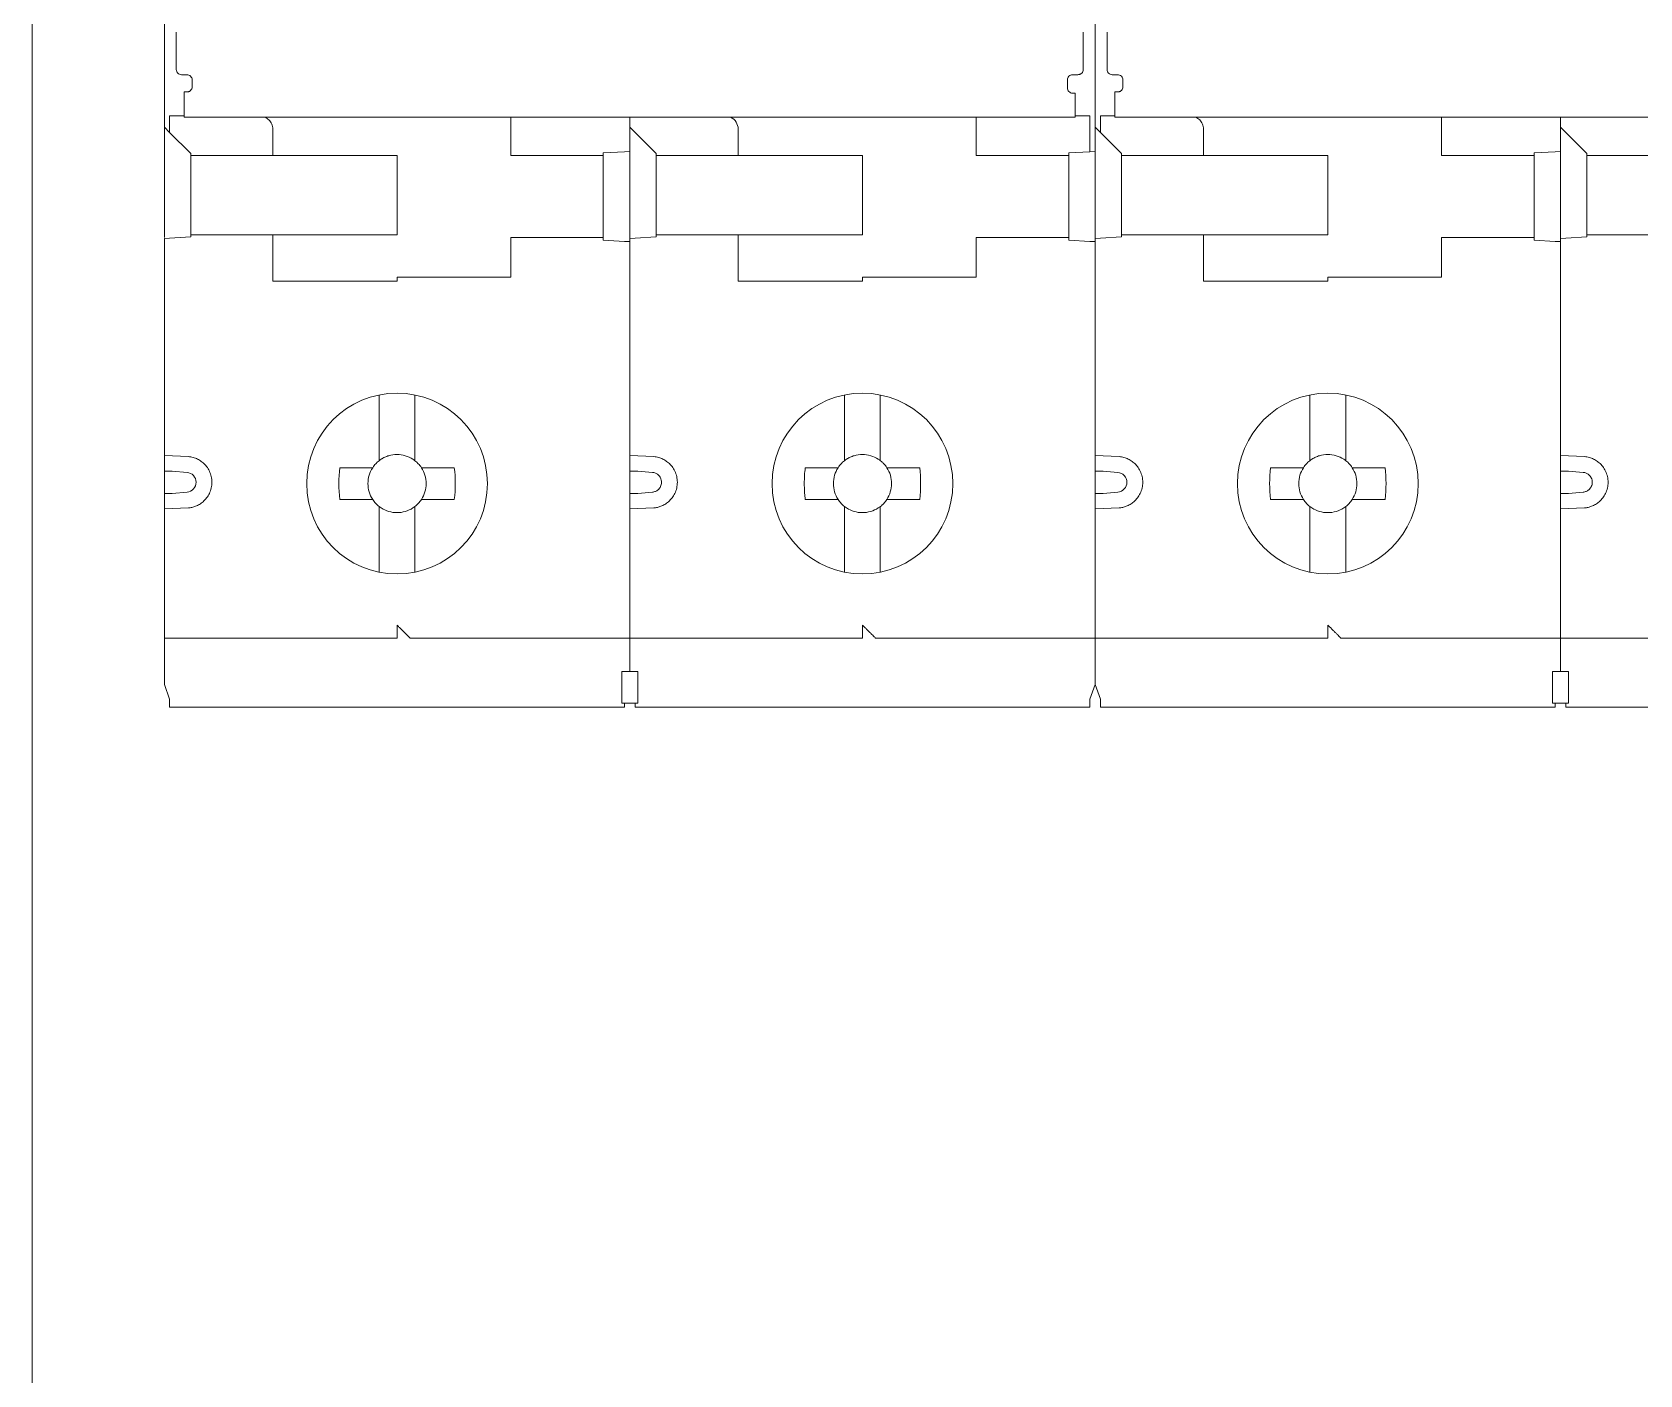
# Model space of a CAD drawing. Header units: millimetres. Extents: x 4137 to 6698, y 1400 to 3585.
# Drawn here: x 4370.9 to 4431.7, y 2300.8 to 2351.5 of the extents above; entities that cross this region are included whole.
import ezdxf

# ---------------------------------------------------------------- set-up
doc = ezdxf.new("R2010")
doc.units = ezdxf.units.MM
doc.layers.add('000-PI-Oprema', color=30, linetype='Continuous', lineweight=5)
doc.layers.add('002-PI-Kabelska kanalica', color=150, linetype='Continuous')

msp = doc.modelspace()

# ---------------------------------------------------------------- linework, layer by layer
at = {"layer": '000-PI-Oprema', "color": 0, "lineweight": 0}
for p, q in [((4376.398, 2351.547), (4376.398, 2350.138)), ((4410.698, 2350.138), (4410.698, 2351.547)), ((4411.598, 2351.547), (4411.598, 2350.138)), ((4376.798, 2349.939), (4376.598, 2349.939)), ((4410.498, 2349.939), (4410.298, 2349.939)), ((4411.998, 2349.939), (4411.798, 2349.939)), ((4375.948, 2349.228), (4375.948, 2349.545)), ((4376.998, 2349.49), (4376.998, 2349.74)), ((4410.098, 2349.74), (4410.098, 2349.441)), ((4411.148, 2349.545), (4411.148, 2349.378)), ((4411.148, 2349.228), (4411.148, 2349.545)), ((4412.198, 2349.49), (4412.198, 2349.74)), ((4375.948, 2347.955), (4375.948, 2349.228)), ((4376.698, 2349.285), (4376.798, 2349.285)), ((4376.698, 2349.241), (4376.698, 2349.285)), ((4376.698, 2349.241), (4376.698, 2349.152)), ((4410.298, 2349.241), (4410.398, 2349.241)), ((4410.398, 2349.152), (4410.398, 2349.241)), ((4411.148, 2349.228), (4411.148, 2347.031)), ((4411.148, 2347.955), (4411.148, 2349.228)), ((4411.898, 2349.285), (4411.998, 2349.285)), ((4411.898, 2349.241), (4411.898, 2349.285)), ((4411.898, 2349.241), (4411.898, 2349.152)), ((4376.698, 2348.378), (4376.148, 2348.378)), ((4376.698, 2348.33), (4380.798, 2348.33)), ((4380.798, 2348.331), (4406.298, 2348.331)), ((4389.048, 2346.878), (4389.048, 2348.331)), ((4393.548, 2348.331), (4393.548, 2347.955)), ((4406.298, 2348.33), (4410.398, 2348.33)), ((4406.648, 2348.33), (4406.648, 2346.878)), ((4410.948, 2348.378), (4410.398, 2348.378)), ((4410.948, 2348.378), (4410.948, 2347.02)), ((4411.898, 2348.378), (4411.348, 2348.378)), ((4411.898, 2348.33), (4415.998, 2348.33)), ((4415.998, 2348.331), (4441.498, 2348.331)), ((4424.248, 2346.878), (4424.248, 2348.331)), ((4428.748, 2348.331), (4428.748, 2347.955)), ((4375.948, 2343.778), (4375.948, 2347.955)), ((4375.948, 2347.955), (4376.148, 2347.755)), ((4376.148, 2347.755), (4376.148, 2347.878)), ((4376.148, 2347.755), (4376.948, 2346.955)), ((4380.048, 2346.878), (4380.048, 2347.878)), ((4393.548, 2347.955), (4393.748, 2347.755)), ((4393.548, 2347.031), (4393.548, 2347.955)), ((4393.748, 2347.755), (4394.548, 2346.955)), ((4397.648, 2346.878), (4397.648, 2347.878)), ((4411.148, 2343.778), (4411.148, 2347.955)), ((4411.148, 2347.955), (4411.348, 2347.755)), ((4411.348, 2347.755), (4411.348, 2347.878)), ((4411.348, 2347.755), (4412.148, 2346.955)), ((4415.248, 2346.878), (4415.248, 2347.878)), ((4428.748, 2347.955), (4428.948, 2347.755)), ((4428.748, 2347.031), (4428.748, 2347.955)), ((4428.948, 2347.755), (4429.748, 2346.955)), ((4376.948, 2346.955), (4376.948, 2346.878)), ((4392.548, 2346.978), (4393.348, 2347.02)), ((4392.548, 2346.978), (4392.548, 2346.878)), ((4393.548, 2347.031), (4393.348, 2347.02)), ((4393.548, 2347.031), (4393.548, 2343.778)), ((4394.548, 2346.955), (4394.548, 2346.878)), ((4410.148, 2346.978), (4410.948, 2347.02)), ((4410.148, 2346.878), (4410.148, 2346.978)), ((4411.148, 2347.031), (4410.948, 2347.02)), ((4411.148, 2347.031), (4411.148, 2343.626)), ((4412.148, 2346.955), (4412.148, 2346.878)), ((4427.748, 2346.978), (4428.548, 2347.02)), ((4427.748, 2346.978), (4427.748, 2346.878)), ((4428.748, 2347.031), (4428.548, 2347.02)), ((4428.748, 2347.031), (4428.748, 2343.778)), ((4429.748, 2346.955), (4429.748, 2346.878)), ((4380.048, 2346.878), (4376.948, 2346.878)), ((4376.948, 2346.878), (4376.948, 2343.878)), ((4380.048, 2346.878), (4380.448, 2346.878)), ((4380.448, 2346.878), (4384.748, 2346.878)), ((4384.748, 2346.878), (4384.748, 2343.878)), ((4389.448, 2346.878), (4389.048, 2346.878)), ((4389.448, 2346.878), (4392.548, 2346.878)), ((4392.548, 2346.878), (4392.548, 2343.778)), ((4394.548, 2346.878), (4397.648, 2346.878)), ((4394.548, 2346.878), (4394.548, 2343.878)), ((4398.048, 2346.878), (4397.648, 2346.878)), ((4402.348, 2346.878), (4398.048, 2346.878)), ((4402.348, 2343.878), (4402.348, 2346.878)), ((4407.048, 2346.878), (4406.648, 2346.878)), ((4407.048, 2346.878), (4410.148, 2346.878)), ((4410.148, 2343.778), (4410.148, 2346.878)), ((4415.248, 2346.878), (4412.148, 2346.878)), ((4412.148, 2346.878), (4412.148, 2343.878)), ((4415.248, 2346.878), (4415.648, 2346.878)), ((4415.648, 2346.878), (4419.948, 2346.878)), ((4419.948, 2346.878), (4419.948, 2343.878)), ((4424.648, 2346.878), (4424.248, 2346.878)), ((4424.648, 2346.878), (4427.748, 2346.878)), ((4427.748, 2346.878), (4427.748, 2343.778)), ((4429.748, 2346.878), (4432.848, 2346.878)), ((4429.748, 2346.878), (4429.748, 2343.878)), ((4375.948, 2344.778), (4375.943, 2344.783)), ((4411.148, 2344.778), (4411.143, 2344.783)), ((4411.153, 2344.578), (4411.148, 2344.578)), ((4376.948, 2343.878), (4376.948, 2343.802)), ((4380.048, 2343.878), (4376.948, 2343.878)), ((4380.048, 2342.128), (4380.048, 2343.878)), ((4380.048, 2343.878), (4380.448, 2343.878)), ((4384.748, 2343.878), (4380.448, 2343.878)), ((4394.548, 2343.878), (4394.548, 2343.802)), ((4397.648, 2343.878), (4394.548, 2343.878)), ((4397.648, 2342.128), (4397.648, 2343.878)), ((4397.648, 2343.878), (4398.048, 2343.878)), ((4398.048, 2343.878), (4402.348, 2343.878)), ((4412.148, 2343.878), (4412.148, 2343.802)), ((4415.248, 2343.878), (4412.148, 2343.878)), ((4415.248, 2342.128), (4415.248, 2343.878)), ((4415.248, 2343.878), (4415.648, 2343.878)), ((4419.948, 2343.878), (4415.648, 2343.878)), ((4429.748, 2343.878), (4429.748, 2343.802)), ((4432.848, 2343.878), (4429.748, 2343.878)), ((4375.948, 2343.75), (4376.148, 2343.76)), ((4375.948, 2343.75), (4375.948, 2335.855)), ((4376.948, 2343.802), (4376.148, 2343.76)), ((4389.448, 2343.778), (4389.048, 2343.778)), ((4389.048, 2343.778), (4389.048, 2342.278)), ((4392.548, 2343.778), (4389.448, 2343.778)), ((4392.548, 2343.678), (4392.548, 2343.778)), ((4393.348, 2343.636), (4392.548, 2343.678)), ((4393.348, 2343.636), (4393.548, 2343.626)), ((4393.548, 2343.75), (4393.548, 2343.778)), ((4393.548, 2343.75), (4393.748, 2343.76)), ((4393.548, 2343.75), (4393.548, 2343.626)), ((4393.548, 2335.855), (4393.548, 2343.626)), ((4394.548, 2343.802), (4393.748, 2343.76)), ((4407.048, 2343.778), (4406.648, 2343.778)), ((4406.648, 2342.278), (4406.648, 2343.778)), ((4407.048, 2343.778), (4410.148, 2343.778)), ((4410.148, 2343.678), (4410.148, 2343.778)), ((4410.948, 2343.636), (4410.148, 2343.678)), ((4411.148, 2343.626), (4410.948, 2343.636)), ((4411.148, 2343.75), (4411.348, 2343.76)), ((4411.148, 2343.75), (4411.148, 2335.855)), ((4411.148, 2343.626), (4411.148, 2329.478)), ((4412.148, 2343.802), (4411.348, 2343.76)), ((4424.648, 2343.778), (4424.248, 2343.778)), ((4424.248, 2343.778), (4424.248, 2342.278)), ((4427.748, 2343.778), (4424.648, 2343.778)), ((4427.748, 2343.678), (4427.748, 2343.778)), ((4428.548, 2343.636), (4427.748, 2343.678)), ((4428.548, 2343.636), (4428.748, 2343.626)), ((4428.748, 2343.75), (4428.748, 2343.778)), ((4428.748, 2343.75), (4428.948, 2343.76)), ((4428.748, 2343.75), (4428.748, 2343.626)), ((4428.748, 2335.855), (4428.748, 2343.626)), ((4429.748, 2343.802), (4428.948, 2343.76)), ((4384.748, 2342.128), (4380.048, 2342.128)), ((4384.748, 2342.278), (4384.748, 2342.128)), ((4389.048, 2342.278), (4384.748, 2342.278)), ((4402.348, 2342.128), (4397.648, 2342.128)), ((4402.348, 2342.278), (4402.348, 2342.128)), ((4402.348, 2342.278), (4406.648, 2342.278)), ((4419.948, 2342.128), (4415.248, 2342.128)), ((4419.948, 2342.278), (4419.948, 2342.128)), ((4424.248, 2342.278), (4419.948, 2342.278)), ((4375.943, 2339.773), (4375.948, 2339.778)), ((4411.143, 2339.773), (4411.148, 2339.778)), ((4411.148, 2339.978), (4411.153, 2339.978)), ((4384.073, 2337.817), (4384.073, 2337.755)), ((4385.423, 2337.755), (4385.423, 2337.817)), ((4401.673, 2337.829), (4401.673, 2337.755)), ((4403.023, 2337.755), (4403.023, 2337.829)), ((4419.273, 2337.817), (4419.273, 2337.755)), ((4420.623, 2337.755), (4420.623, 2337.817)), ((4384.073, 2337.755), (4384.073, 2335.635)), ((4385.423, 2335.635), (4385.423, 2337.755)), ((4401.673, 2337.755), (4401.673, 2335.635)), ((4403.023, 2335.347), (4403.023, 2337.755)), ((4419.273, 2337.755), (4419.273, 2335.635)), ((4420.623, 2335.635), (4420.623, 2337.755)), ((4375.948, 2335.681), (4375.948, 2335.854)), ((4376.858, 2335.5), (4375.948, 2335.538)), ((4384.073, 2335.635), (4384.073, 2335.347)), ((4385.423, 2335.635), (4385.423, 2335.347)), ((4393.548, 2335.855), (4393.548, 2333.202)), ((4394.458, 2335.5), (4393.548, 2335.538)), ((4411.148, 2335.681), (4411.148, 2335.854)), ((4412.058, 2335.5), (4411.148, 2335.538)), ((4419.273, 2335.635), (4419.273, 2335.347)), ((4420.623, 2335.635), (4420.623, 2335.347)), ((4428.748, 2335.855), (4428.748, 2333.202)), ((4429.658, 2335.5), (4428.748, 2335.538)), ((4375.948, 2334.106), (4375.948, 2334.951)), ((4376.248, 2334.951), (4376.805, 2334.902)), ((4382.584, 2335.078), (4383.442, 2335.078)), ((4386.912, 2335.078), (4386.054, 2335.078)), ((4393.848, 2334.951), (4394.405, 2334.902)), ((4400.184, 2335.078), (4401.042, 2335.078)), ((4404.512, 2335.078), (4403.654, 2335.078)), ((4411.148, 2334.106), (4411.148, 2334.951)), ((4411.448, 2334.951), (4412.005, 2334.902)), ((4417.784, 2335.078), (4418.642, 2335.078)), ((4422.112, 2335.078), (4421.254, 2335.078)), ((4429.048, 2334.951), (4429.605, 2334.902)), ((4376.805, 2334.155), (4376.248, 2334.106)), ((4393.848, 2334.106), (4394.405, 2334.155)), ((4412.005, 2334.155), (4411.448, 2334.106)), ((4429.048, 2334.106), (4429.605, 2334.155)), ((4375.948, 2333.519), (4376.858, 2333.557)), ((4383.442, 2333.878), (4382.584, 2333.878)), ((4384.073, 2333.61), (4384.073, 2333.322)), ((4385.423, 2333.61), (4385.423, 2333.322)), ((4386.912, 2333.878), (4386.054, 2333.878)), ((4393.548, 2333.519), (4394.458, 2333.557)), ((4401.042, 2333.878), (4400.184, 2333.878)), ((4404.512, 2333.878), (4403.654, 2333.878)), ((4411.148, 2333.519), (4412.058, 2333.557)), ((4418.642, 2333.878), (4417.784, 2333.878)), ((4419.273, 2333.61), (4419.273, 2333.322)), ((4420.623, 2333.61), (4420.623, 2333.322)), ((4422.112, 2333.878), (4421.254, 2333.878)), ((4428.748, 2333.519), (4429.658, 2333.557)), ((4375.948, 2333.203), (4375.948, 2333.256)), ((4375.948, 2333.202), (4375.948, 2329.478)), ((4384.073, 2333.322), (4384.073, 2331.202)), ((4385.423, 2331.202), (4385.423, 2333.322)), ((4393.548, 2329.478), (4393.548, 2333.202)), ((4401.673, 2333.322), (4401.673, 2331.202)), ((4403.023, 2331.202), (4403.023, 2333.322)), ((4411.148, 2333.203), (4411.148, 2333.256)), ((4411.148, 2333.202), (4411.148, 2329.478)), ((4419.273, 2333.322), (4419.273, 2331.202)), ((4420.623, 2331.202), (4420.623, 2333.322)), ((4428.748, 2329.478), (4428.748, 2333.202)), ((4384.073, 2331.202), (4384.073, 2331.128)), ((4385.423, 2331.128), (4385.423, 2331.202)), ((4401.673, 2331.202), (4401.673, 2331.128)), ((4403.023, 2331.128), (4403.023, 2331.202)), ((4419.273, 2331.202), (4419.273, 2331.128)), ((4420.623, 2331.128), (4420.623, 2331.202)), ((4375.948, 2329.478), (4375.948, 2326.878)), ((4393.548, 2329.478), (4393.548, 2327.378)), ((4411.148, 2329.478), (4411.148, 2326.878)), ((4411.148, 2329.478), (4411.148, 2326.878)), ((4428.748, 2329.478), (4428.748, 2327.378)), ((4375.948, 2328.628), (4384.748, 2328.628)), ((4393.548, 2328.628), (4385.248, 2328.628)), ((4402.348, 2328.628), (4393.548, 2328.628)), ((4411.148, 2328.628), (4402.848, 2328.628)), ((4411.148, 2328.628), (4419.948, 2328.628)), ((4428.748, 2328.628), (4420.448, 2328.628)), ((4437.548, 2328.628), (4428.748, 2328.628)), ((4375.948, 2326.878), (4376.148, 2326.329)), ((4393.848, 2327.378), (4393.248, 2327.378)), ((4411.148, 2326.878), (4410.948, 2326.328)), ((4411.148, 2326.878), (4411.348, 2326.329)), ((4429.048, 2327.378), (4428.448, 2327.378)), ((4380.948, 2326.028), (4376.148, 2326.028)), ((4388.568, 2326.028), (4380.948, 2326.028)), ((4393.348, 2326.028), (4388.568, 2326.028)), ((4393.348, 2326.178), (4393.248, 2326.178)), ((4393.748, 2326.178), (4393.348, 2326.178)), ((4393.848, 2326.178), (4393.748, 2326.178)), ((4398.548, 2326.028), (4393.748, 2326.028)), ((4398.548, 2326.028), (4406.168, 2326.028)), ((4410.948, 2326.028), (4406.168, 2326.028)), ((4416.148, 2326.028), (4411.348, 2326.028)), ((4423.768, 2326.028), (4416.148, 2326.028)), ((4428.548, 2326.028), (4423.768, 2326.028)), ((4428.548, 2326.178), (4428.448, 2326.178)), ((4428.948, 2326.178), (4428.548, 2326.178)), ((4429.048, 2326.178), (4428.948, 2326.178)), ((4433.748, 2326.028), (4428.948, 2326.028))]:
    msp.add_line(p, q, dxfattribs=at)
for centre in [(4384.748, 2334.478), (4402.348, 2334.478), (4419.948, 2334.478)]:
    msp.add_circle(centre, 3.418, dxfattribs=at)
for centre, radius, start, end in [((4397.148, 2347.878), 0.5, 0, 64.78589), ((4384.748, 2334.478), 1.1, 123.05573, 133.0681), ((4384.748, 2334.478), 1.1, 46.9319, 56.94427), ((4402.348, 2334.478), 1.1, 123.05566, 133.0681), ((4402.348, 2334.478), 1.1, 46.9319, 56.94427), ((4419.948, 2334.478), 1.1, 123.05573, 133.0681), ((4419.948, 2334.478), 1.1, 46.9319, 56.94427), ((4384.748, 2334.478), 1.1, 136.9319, 146.94427), ((4384.748, 2334.478), 1.1, 135, 136.9319), ((4384.748, 2334.478), 1.1, 133.0681, 135), ((4384.748, 2334.478), 1.1, 33.05573, 43.0681), ((4402.348, 2334.478), 1.1, 136.9319, 146.94427), ((4402.348, 2334.478), 1.1, 135, 136.9319), ((4402.348, 2334.478), 1.1, 133.0681, 135), ((4402.348, 2334.478), 1.1, 45, 46.9319), ((4402.348, 2334.478), 1.1, 43.0681, 45), ((4402.348, 2334.478), 1.1, 33.05573, 43.0681), ((4419.948, 2334.478), 1.1, 136.9319, 146.94427), ((4419.948, 2334.478), 1.1, 135, 136.9319), ((4419.948, 2334.478), 1.1, 133.0681, 135), ((4419.948, 2334.478), 1.1, 33.05573, 43.0681), ((4384.748, 2334.478), 1.1, 213.05573, 223.0681), ((4384.748, 2334.478), 1.1, 223.0681, 225), ((4384.748, 2334.478), 1.1, 225, 226.9319), ((4384.748, 2334.478), 1.1, 226.9319, 236.94427), ((4384.748, 2334.478), 1.1, 303.05573, 313.0681), ((4384.748, 2334.478), 1.1, 315, 316.9319), ((4384.748, 2334.478), 1.1, 316.9319, 326.94426), ((4402.348, 2334.478), 1.1, 213.05573, 223.0681), ((4402.348, 2334.478), 1.1, 223.0681, 225), ((4402.348, 2334.478), 1.1, 225, 226.9319), ((4402.348, 2334.478), 1.1, 226.9319, 236.94427), ((4402.348, 2334.478), 1.1, 303.05573, 313.0681), ((4402.348, 2334.478), 1.1, 313.0681, 315), ((4402.348, 2334.478), 1.1, 315, 316.9319), ((4402.348, 2334.478), 1.1, 316.9319, 326.94427), ((4419.948, 2334.478), 1.1, 213.05573, 223.0681), ((4419.948, 2334.478), 1.1, 223.0681, 225), ((4419.948, 2334.478), 1.1, 225, 226.9319), ((4419.948, 2334.478), 1.1, 226.9319, 236.94427), ((4419.948, 2334.478), 1.1, 303.05573, 313.0681), ((4419.948, 2334.478), 1.1, 315, 316.9319), ((4419.948, 2334.478), 1.1, 316.9319, 326.94426)]:
    msp.add_arc(centre, radius, start, end, dxfattribs=at)
for points, knots in [([(4375.948, 2350.787), (4375.948, 2350.824), (4375.948, 2350.897), (4375.948, 2351.017), (4375.948, 2351.144), (4375.948, 2351.278), (4375.948, 2351.419), (4375.948, 2351.568), (4375.948, 2351.724), (4375.948, 2351.942), (4375.948, 2352.23), (4375.948, 2352.602), (4375.948, 2352.997), (4375.948, 2353.279), (4375.948, 2353.421)], [0, 0, 0, 0, 0.062728, 0.125271, 0.18769, 0.250045, 0.312396, 0.374804, 0.437328, 0.500029, 0.625194, 0.749922, 0.874696, 1, 1, 1, 1]), ([(4411.148, 2353.423), (4411.148, 2353.351), (4411.148, 2353.209), (4411.148, 2353.002), (4411.148, 2352.801), (4411.148, 2352.606), (4411.148, 2352.417), (4411.148, 2352.235), (4411.148, 2352.058), (4411.148, 2351.832), (4411.148, 2351.565), (4411.148, 2351.275), (4411.148, 2351.012), (4411.148, 2350.862), (4411.148, 2350.787)], [0, 0, 0, 0, 0.062728, 0.125272, 0.18769, 0.250045, 0.312396, 0.374803, 0.437328, 0.500029, 0.625194, 0.749922, 0.874696, 1, 1, 1, 1]), ([(4411.148, 2350.787), (4411.148, 2350.824), (4411.148, 2350.897), (4411.148, 2351.017), (4411.148, 2351.144), (4411.148, 2351.278), (4411.148, 2351.419), (4411.148, 2351.568), (4411.148, 2351.724), (4411.148, 2351.942), (4411.148, 2352.23), (4411.148, 2352.602), (4411.148, 2352.997), (4411.148, 2353.279), (4411.148, 2353.421)], [0, 0, 0, 0, 0.062728, 0.125271, 0.18769, 0.250045, 0.312396, 0.374804, 0.437328, 0.500029, 0.625194, 0.749922, 0.874696, 1, 1, 1, 1]), ([(4375.948, 2349.545), (4375.948, 2349.578), (4375.948, 2349.642), (4375.948, 2349.738), (4375.948, 2349.833), (4375.948, 2349.96), (4375.948, 2350.116), (4375.948, 2350.292), (4375.948, 2350.452), (4375.948, 2350.589), (4375.948, 2350.704), (4375.948, 2350.76), (4375.948, 2350.787)], [0, 0, 0, 0, 0.061391, 0.122427, 0.18342, 0.24468, 0.372209, 0.500076, 0.627605, 0.755472, 0.877481, 1, 1, 1, 1]), ([(4411.148, 2350.787), (4411.148, 2350.774), (4411.148, 2350.748), (4411.148, 2350.7), (4411.148, 2350.647), (4411.148, 2350.568), (4411.148, 2350.452), (4411.148, 2350.293), (4411.148, 2350.116), (4411.148, 2349.93), (4411.148, 2349.738), (4411.148, 2349.61), (4411.148, 2349.545)], [0, 0, 0, 0, 0.061391, 0.122427, 0.18342, 0.24468, 0.372209, 0.500076, 0.627605, 0.755472, 0.877481, 1, 1, 1, 1]), ([(4411.148, 2349.545), (4411.148, 2349.578), (4411.148, 2349.642), (4411.148, 2349.738), (4411.148, 2349.833), (4411.148, 2349.96), (4411.148, 2350.116), (4411.148, 2350.292), (4411.148, 2350.452), (4411.148, 2350.589), (4411.148, 2350.704), (4411.148, 2350.76), (4411.148, 2350.787)], [0, 0, 0, 0, 0.061391, 0.122427, 0.18342, 0.24468, 0.372209, 0.500076, 0.627605, 0.755472, 0.877481, 1, 1, 1, 1]), ([(4376.398, 2350.138), (4376.398, 2350.125), (4376.4, 2350.099), (4376.412, 2350.061), (4376.43, 2350.027), (4376.463, 2349.987), (4376.519, 2349.947), (4376.571, 2349.942), (4376.598, 2349.939)], [0, 0, 0, 0, 0.128148, 0.251094, 0.373747, 0.501054, 0.748354, 1, 1, 1, 1]), ([(4376.998, 2349.74), (4376.998, 2349.792), (4376.976, 2349.844), (4376.902, 2349.917), (4376.85, 2349.939), (4376.798, 2349.939)], [0, 0, 0, 0, 0.5, 0.5, 1, 1, 1, 1]), ([(4410.298, 2349.939), (4410.245, 2349.939), (4410.193, 2349.917), (4410.119, 2349.844), (4410.098, 2349.792), (4410.098, 2349.74)], [0, 0, 0, 0, 0.5, 0.5, 1, 1, 1, 1]), ([(4410.498, 2349.939), (4410.511, 2349.94), (4410.537, 2349.941), (4410.575, 2349.953), (4410.61, 2349.971), (4410.649, 2350.004), (4410.69, 2350.059), (4410.695, 2350.112), (4410.698, 2350.138)], [0, 0, 0, 0, 0.128148, 0.251094, 0.373747, 0.501054, 0.748354, 1, 1, 1, 1]), ([(4411.598, 2350.138), (4411.598, 2350.125), (4411.6, 2350.099), (4411.612, 2350.061), (4411.63, 2350.027), (4411.663, 2349.987), (4411.719, 2349.947), (4411.771, 2349.942), (4411.798, 2349.939)], [0, 0, 0, 0, 0.128148, 0.251094, 0.373747, 0.501054, 0.748354, 1, 1, 1, 1]), ([(4412.198, 2349.74), (4412.198, 2349.792), (4412.176, 2349.844), (4412.102, 2349.917), (4412.05, 2349.939), (4411.998, 2349.939)], [0, 0, 0, 0, 0.5, 0.5, 1, 1, 1, 1]), ([(4376.798, 2349.285), (4376.811, 2349.286), (4376.837, 2349.287), (4376.875, 2349.299), (4376.91, 2349.317), (4376.949, 2349.35), (4376.99, 2349.405), (4376.995, 2349.458), (4376.998, 2349.49)], [0, 0, 0, 0, 0.128148, 0.251094, 0.373747, 0.501054, 0.748354, 1, 1, 1, 1]), ([(4410.098, 2349.441), (4410.098, 2349.389), (4410.119, 2349.337), (4410.193, 2349.263), (4410.245, 2349.241), (4410.298, 2349.241)], [0, 0, 0, 0, 0.5, 0.5, 1, 1, 1, 1]), ([(4411.148, 2349.378), (4411.148, 2349.365), (4411.148, 2349.339), (4411.148, 2349.302), (4411.148, 2349.266), (4411.148, 2349.235), (4411.148, 2349.23), (4411.148, 2349.228)], [0, 0, 0, 0, 0.169382, 0.332374, 0.500748, 0.7482, 1, 1, 1, 1]), ([(4411.998, 2349.285), (4412.011, 2349.286), (4412.037, 2349.287), (4412.075, 2349.299), (4412.11, 2349.317), (4412.149, 2349.35), (4412.19, 2349.405), (4412.195, 2349.458), (4412.198, 2349.49)], [0, 0, 0, 0, 0.128148, 0.251094, 0.373747, 0.501054, 0.748354, 1, 1, 1, 1]), ([(4376.698, 2348.33), (4376.698, 2348.346), (4376.698, 2348.353), (4376.698, 2348.526), (4376.698, 2348.803), (4376.698, 2349.035), (4376.698, 2349.152)], [0, 0, 0, 0, 0.206145, 0.470763, 0.735381, 1, 1, 1, 1]), ([(4410.398, 2349.152), (4410.398, 2349.035), (4410.398, 2348.803), (4410.398, 2348.526), (4410.398, 2348.353), (4410.398, 2348.346), (4410.398, 2348.33)], [0, 0, 0, 0, 0.264619, 0.529237, 0.793855, 1, 1, 1, 1]), ([(4411.898, 2348.33), (4411.898, 2348.346), (4411.898, 2348.353), (4411.898, 2348.526), (4411.898, 2348.803), (4411.898, 2349.035), (4411.898, 2349.152)], [0, 0, 0, 0, 0.206145, 0.470763, 0.735381, 1, 1, 1, 1]), ([(4376.148, 2348.378), (4376.148, 2348.378), (4376.148, 2348.325), (4376.148, 2348.139), (4376.148, 2348.009), (4376.148, 2347.878)], [0, 0, 0, 0, 0.5, 0.5, 1, 1, 1, 1]), ([(4379.754, 2348.33), (4379.805, 2348.303), (4379.882, 2348.261), (4379.964, 2348.161), (4380.011, 2348.074), (4380.042, 2347.979), (4380.046, 2347.911), (4380.048, 2347.878)], [0, 0, 0, 0, 0.351287, 0.528122, 0.693874, 0.849103, 1, 1, 1, 1]), ([(4411.348, 2348.378), (4411.348, 2348.378), (4411.348, 2348.325), (4411.348, 2348.139), (4411.348, 2348.009), (4411.348, 2347.878)], [0, 0, 0, 0, 0.5, 0.5, 1, 1, 1, 1]), ([(4414.954, 2348.33), (4415.005, 2348.303), (4415.082, 2348.261), (4415.164, 2348.161), (4415.211, 2348.074), (4415.242, 2347.979), (4415.246, 2347.911), (4415.248, 2347.878)], [0, 0, 0, 0, 0.351287, 0.528122, 0.693874, 0.849103, 1, 1, 1, 1]), ([(4375.948, 2334.951), (4375.948, 2335.068), (4375.948, 2335.303), (4375.948, 2335.58), (4375.948, 2335.678), (4375.948, 2335.716)], [0, 0, 0, 0, 0.378161, 0.755931, 1, 1, 1, 1]), ([(4376.858, 2335.5), (4376.888, 2335.496), (4376.948, 2335.489), (4377.037, 2335.468), (4377.147, 2335.432), (4377.276, 2335.37), (4377.421, 2335.264), (4377.552, 2335.127), (4377.66, 2334.95), (4377.732, 2334.748), (4377.756, 2334.529), (4377.732, 2334.309), (4377.66, 2334.107), (4377.552, 2333.93), (4377.421, 2333.793), (4377.276, 2333.687), (4377.134, 2333.619), (4376.993, 2333.574), (4376.903, 2333.563), (4376.858, 2333.557)], [0, 0, 0, 0, 0.031513, 0.062834, 0.094232, 0.152293, 0.210532, 0.279327, 0.348301, 0.424071, 0.50002, 0.57579, 0.651739, 0.720534, 0.789508, 0.847569, 0.905809, 0.95275, 1, 1, 1, 1]), ([(4385.348, 2335.4), (4385.259, 2335.458), (4385.161, 2335.503), (4384.958, 2335.563), (4384.854, 2335.578), (4384.642, 2335.578), (4384.537, 2335.563), (4384.386, 2335.518), (4384.336, 2335.499), (4384.263, 2335.466), (4384.239, 2335.454), (4384.204, 2335.435), (4384.193, 2335.428), (4384.176, 2335.418), (4384.167, 2335.413), (4384.159, 2335.408), (4384.153, 2335.404), (4384.149, 2335.403), (4384.148, 2335.4)], [0, 0, 0, 0, 0.25, 0.25, 0.5, 0.5, 0.75, 0.75, 0.875, 0.875, 0.9375, 0.9375, 0.96875, 0.96875, 0.984375, 0.992188, 0.992188, 1, 1, 1, 1]), ([(4394.458, 2335.5), (4394.488, 2335.496), (4394.548, 2335.489), (4394.637, 2335.468), (4394.747, 2335.432), (4394.876, 2335.37), (4395.021, 2335.264), (4395.152, 2335.127), (4395.26, 2334.95), (4395.332, 2334.748), (4395.356, 2334.529), (4395.332, 2334.309), (4395.26, 2334.107), (4395.152, 2333.93), (4395.021, 2333.793), (4394.876, 2333.687), (4394.734, 2333.619), (4394.593, 2333.574), (4394.503, 2333.563), (4394.458, 2333.557)], [0, 0, 0, 0, 0.031513, 0.062834, 0.094232, 0.152293, 0.210532, 0.279327, 0.348301, 0.424071, 0.50002, 0.57579, 0.651739, 0.720534, 0.789508, 0.847569, 0.905809, 0.95275, 1, 1, 1, 1]), ([(4402.948, 2335.4), (4402.859, 2335.458), (4402.761, 2335.503), (4402.558, 2335.563), (4402.454, 2335.578), (4402.242, 2335.578), (4402.137, 2335.563), (4401.986, 2335.518), (4401.936, 2335.499), (4401.863, 2335.466), (4401.839, 2335.454), (4401.804, 2335.435), (4401.793, 2335.428), (4401.776, 2335.418), (4401.767, 2335.413), (4401.759, 2335.408), (4401.753, 2335.404), (4401.749, 2335.403), (4401.748, 2335.4)], [0, 0, 0, 0, 0.25, 0.25, 0.5, 0.5, 0.75, 0.75, 0.875, 0.875, 0.9375, 0.9375, 0.96875, 0.96875, 0.984375, 0.992187, 0.992187, 1, 1, 1, 1]), ([(4411.148, 2334.951), (4411.148, 2335.068), (4411.148, 2335.303), (4411.148, 2335.58), (4411.148, 2335.678), (4411.148, 2335.716)], [0, 0, 0, 0, 0.378161, 0.755931, 1, 1, 1, 1]), ([(4412.058, 2335.5), (4412.088, 2335.496), (4412.148, 2335.489), (4412.237, 2335.468), (4412.347, 2335.432), (4412.476, 2335.37), (4412.621, 2335.264), (4412.752, 2335.127), (4412.86, 2334.95), (4412.932, 2334.748), (4412.956, 2334.529), (4412.932, 2334.309), (4412.86, 2334.107), (4412.752, 2333.93), (4412.621, 2333.793), (4412.476, 2333.687), (4412.334, 2333.619), (4412.193, 2333.574), (4412.103, 2333.563), (4412.058, 2333.557)], [0, 0, 0, 0, 0.031513, 0.062834, 0.094232, 0.152293, 0.210532, 0.279327, 0.348301, 0.424071, 0.50002, 0.57579, 0.651739, 0.720534, 0.789508, 0.847569, 0.905809, 0.95275, 1, 1, 1, 1]), ([(4420.548, 2335.4), (4420.459, 2335.458), (4420.361, 2335.503), (4420.158, 2335.563), (4420.054, 2335.578), (4419.842, 2335.578), (4419.737, 2335.563), (4419.586, 2335.518), (4419.536, 2335.499), (4419.463, 2335.466), (4419.439, 2335.454), (4419.404, 2335.435), (4419.393, 2335.428), (4419.376, 2335.418), (4419.367, 2335.413), (4419.359, 2335.408), (4419.353, 2335.404), (4419.349, 2335.403), (4419.348, 2335.4)], [0, 0, 0, 0, 0.25, 0.25, 0.5, 0.5, 0.75, 0.75, 0.875, 0.875, 0.9375, 0.9375, 0.96875, 0.96875, 0.984375, 0.992188, 0.992188, 1, 1, 1, 1]), ([(4429.658, 2335.5), (4429.688, 2335.496), (4429.748, 2335.489), (4429.837, 2335.468), (4429.947, 2335.432), (4430.076, 2335.37), (4430.221, 2335.264), (4430.352, 2335.127), (4430.46, 2334.95), (4430.532, 2334.748), (4430.556, 2334.529), (4430.532, 2334.309), (4430.46, 2334.107), (4430.352, 2333.93), (4430.221, 2333.793), (4430.076, 2333.687), (4429.934, 2333.619), (4429.793, 2333.574), (4429.703, 2333.563), (4429.658, 2333.557)], [0, 0, 0, 0, 0.031513, 0.062834, 0.094232, 0.152293, 0.210532, 0.279327, 0.348301, 0.424071, 0.50002, 0.57579, 0.651739, 0.720534, 0.789508, 0.847569, 0.905809, 0.95275, 1, 1, 1, 1]), ([(4375.948, 2334.951), (4375.948, 2334.951), (4375.977, 2334.951), (4376.094, 2334.951), (4376.177, 2334.951), (4376.248, 2334.951)], [0, 0, 0, 0, 0.5, 0.5, 1, 1, 1, 1]), ([(4376.805, 2334.902), (4376.898, 2334.894), (4376.987, 2334.85), (4377.112, 2334.713), (4377.148, 2334.621), (4377.148, 2334.436), (4377.112, 2334.343), (4376.987, 2334.207), (4376.898, 2334.163), (4376.805, 2334.155)], [0, 0, 0, 0, 0.25, 0.25, 0.5, 0.5, 0.75, 0.75, 1, 1, 1, 1]), ([(4383.442, 2335.078), (4383.509, 2335.078), (4383.633, 2335.079), (4383.765, 2335.078), (4383.826, 2335.078)], [0, 0, 0, 0, 0.540007, 1, 1, 1, 1]), ([(4385.67, 2333.878), (4385.786, 2334.057), (4385.848, 2334.266), (4385.848, 2334.691), (4385.786, 2334.9), (4385.67, 2335.079)], [0, 0, 0, 0, 0.5, 0.5, 1, 1, 1, 1]), ([(4393.548, 2334.951), (4393.548, 2334.951), (4393.577, 2334.951), (4393.694, 2334.951), (4393.777, 2334.951), (4393.848, 2334.951)], [0, 0, 0, 0, 0.5, 0.5, 1, 1, 1, 1]), ([(4394.405, 2334.155), (4394.425, 2334.157), (4394.464, 2334.163), (4394.519, 2334.181), (4394.571, 2334.208), (4394.623, 2334.247), (4394.672, 2334.298), (4394.729, 2334.39), (4394.761, 2334.528), (4394.729, 2334.667), (4394.672, 2334.758), (4394.61, 2334.824), (4394.521, 2334.882), (4394.444, 2334.895), (4394.405, 2334.902)], [0, 0, 0, 0, 0.053559, 0.105722, 0.157796, 0.211095, 0.279916, 0.349203, 0.500308, 0.651412, 0.720233, 0.789521, 0.894347, 1, 1, 1, 1]), ([(4400.184, 2335.078), (4400.16, 2334.879), (4400.148, 2334.679), (4400.148, 2334.378), (4400.151, 2334.278), (4400.16, 2334.128), (4400.164, 2334.078), (4400.17, 2334.003), (4400.174, 2333.966), (4400.179, 2333.922), (4400.181, 2333.9), (4400.182, 2333.891), (4400.183, 2333.885), (4400.185, 2333.881), (4400.184, 2333.878)], [0, 0, 0, 0, 0.5, 0.5, 0.75, 0.75, 0.875, 0.875, 0.9375, 0.96875, 0.984375, 0.992188, 0.992188, 1, 1, 1, 1]), ([(4401.426, 2335.078), (4401.31, 2334.9), (4401.248, 2334.692), (4401.248, 2334.266), (4401.31, 2334.057), (4401.426, 2333.879)], [0, 0, 0, 0, 0.5, 0.5, 1, 1, 1, 1]), ([(4403.27, 2333.878), (4403.386, 2334.057), (4403.448, 2334.266), (4403.448, 2334.689), (4403.387, 2334.9), (4403.27, 2335.079)], [0, 0, 0, 0, 0.5, 0.5, 1, 1, 1, 1]), ([(4411.148, 2334.951), (4411.148, 2334.951), (4411.177, 2334.951), (4411.294, 2334.951), (4411.377, 2334.951), (4411.448, 2334.951)], [0, 0, 0, 0, 0.5, 0.5, 1, 1, 1, 1]), ([(4412.005, 2334.902), (4412.098, 2334.894), (4412.187, 2334.85), (4412.312, 2334.713), (4412.348, 2334.621), (4412.348, 2334.436), (4412.312, 2334.343), (4412.187, 2334.207), (4412.098, 2334.163), (4412.005, 2334.155)], [0, 0, 0, 0, 0.25, 0.25, 0.5, 0.5, 0.75, 0.75, 1, 1, 1, 1]), ([(4418.642, 2335.078), (4418.709, 2335.078), (4418.833, 2335.079), (4418.965, 2335.078), (4419.026, 2335.078)], [0, 0, 0, 0, 0.540007, 1, 1, 1, 1]), ([(4420.87, 2333.878), (4420.986, 2334.057), (4421.048, 2334.266), (4421.048, 2334.691), (4420.986, 2334.9), (4420.87, 2335.079)], [0, 0, 0, 0, 0.5, 0.5, 1, 1, 1, 1]), ([(4428.748, 2334.951), (4428.748, 2334.951), (4428.777, 2334.951), (4428.894, 2334.951), (4428.977, 2334.951), (4429.048, 2334.951)], [0, 0, 0, 0, 0.5, 0.5, 1, 1, 1, 1]), ([(4429.605, 2334.155), (4429.625, 2334.157), (4429.664, 2334.163), (4429.719, 2334.181), (4429.771, 2334.208), (4429.823, 2334.247), (4429.872, 2334.298), (4429.929, 2334.39), (4429.961, 2334.528), (4429.929, 2334.667), (4429.872, 2334.758), (4429.81, 2334.824), (4429.721, 2334.882), (4429.644, 2334.895), (4429.605, 2334.902)], [0, 0, 0, 0, 0.053559, 0.105722, 0.157796, 0.211095, 0.279916, 0.349203, 0.500308, 0.651412, 0.720233, 0.789521, 0.894347, 1, 1, 1, 1]), ([(4375.948, 2333.256), (4375.948, 2333.26), (4375.948, 2333.284), (4375.948, 2333.458), (4375.948, 2333.75), (4375.948, 2333.987), (4375.948, 2334.106)], [0, 0, 0, 0, 0.06983, 0.379482, 0.689581, 1, 1, 1, 1]), ([(4375.948, 2334.106), (4375.948, 2334.106), (4375.98, 2334.106), (4376.091, 2334.106), (4376.169, 2334.106), (4376.248, 2334.106)], [0, 0, 0, 0, 0.5, 0.5, 1, 1, 1, 1]), ([(4383.442, 2333.878), (4383.509, 2333.878), (4383.634, 2333.878), (4383.765, 2333.878), (4383.826, 2333.878)], [0, 0, 0, 0, 0.54278, 1, 1, 1, 1]), ([(4384.148, 2333.556), (4384.326, 2333.441), (4384.534, 2333.379), (4384.958, 2333.378), (4385.17, 2333.441), (4385.348, 2333.556)], [0, 0, 0, 0, 0.5, 0.5, 1, 1, 1, 1]), ([(4393.548, 2334.106), (4393.548, 2334.106), (4393.58, 2334.106), (4393.691, 2334.106), (4393.769, 2334.106), (4393.848, 2334.106)], [0, 0, 0, 0, 0.5, 0.5, 1, 1, 1, 1]), ([(4401.748, 2333.556), (4401.926, 2333.441), (4402.134, 2333.379), (4402.558, 2333.378), (4402.77, 2333.441), (4402.948, 2333.556)], [0, 0, 0, 0, 0.5, 0.5, 1, 1, 1, 1]), ([(4411.148, 2333.256), (4411.148, 2333.26), (4411.148, 2333.284), (4411.148, 2333.458), (4411.148, 2333.75), (4411.148, 2333.987), (4411.148, 2334.106)], [0, 0, 0, 0, 0.06983, 0.379482, 0.689581, 1, 1, 1, 1]), ([(4411.148, 2334.106), (4411.148, 2334.106), (4411.18, 2334.106), (4411.291, 2334.106), (4411.369, 2334.106), (4411.448, 2334.106)], [0, 0, 0, 0, 0.5, 0.5, 1, 1, 1, 1]), ([(4418.642, 2333.878), (4418.709, 2333.878), (4418.834, 2333.878), (4418.965, 2333.878), (4419.026, 2333.878)], [0, 0, 0, 0, 0.54278, 1, 1, 1, 1]), ([(4419.348, 2333.556), (4419.526, 2333.441), (4419.734, 2333.379), (4420.158, 2333.378), (4420.37, 2333.441), (4420.548, 2333.556)], [0, 0, 0, 0, 0.5, 0.5, 1, 1, 1, 1]), ([(4428.748, 2334.106), (4428.748, 2334.106), (4428.78, 2334.106), (4428.891, 2334.106), (4428.969, 2334.106), (4429.048, 2334.106)], [0, 0, 0, 0, 0.5, 0.5, 1, 1, 1, 1]), ([(4384.748, 2329.128), (4384.748, 2329.107), (4384.748, 2329.065), (4384.748, 2329.004), (4384.748, 2328.932), (4384.748, 2328.852), (4384.748, 2328.773), (4384.748, 2328.708), (4384.748, 2328.662), (4384.748, 2328.634), (4384.748, 2328.63), (4384.748, 2328.628)], [0, 0, 0, 0, 0.080758, 0.160392, 0.240099, 0.368585, 0.500066, 0.628554, 0.760036, 0.877963, 1, 1, 1, 1]), ([(4385.248, 2328.628), (4385.247, 2328.629), (4385.246, 2328.63), (4385.239, 2328.637), (4385.227, 2328.649), (4385.204, 2328.672), (4385.164, 2328.712), (4385.101, 2328.775), (4385.025, 2328.851), (4384.939, 2328.937), (4384.845, 2329.031), (4384.78, 2329.096), (4384.748, 2329.128)], [0, 0, 0, 0, 0.051851, 0.10362, 0.156261, 0.210683, 0.323967, 0.445967, 0.575521, 0.712834, 0.854621, 1, 1, 1, 1]), ([(4402.348, 2329.128), (4402.348, 2329.107), (4402.348, 2329.065), (4402.348, 2329.004), (4402.348, 2328.932), (4402.348, 2328.852), (4402.348, 2328.773), (4402.348, 2328.708), (4402.348, 2328.662), (4402.348, 2328.634), (4402.348, 2328.63), (4402.348, 2328.628)], [0, 0, 0, 0, 0.080758, 0.160392, 0.240099, 0.368585, 0.500066, 0.628554, 0.760036, 0.877963, 1, 1, 1, 1]), ([(4402.348, 2329.128), (4402.368, 2329.108), (4402.406, 2329.07), (4402.458, 2329.018), (4402.502, 2328.974), (4402.559, 2328.917), (4402.626, 2328.85), (4402.703, 2328.773), (4402.766, 2328.71), (4402.812, 2328.663), (4402.842, 2328.634), (4402.846, 2328.63), (4402.848, 2328.628)], [0, 0, 0, 0, 0.090531, 0.16862, 0.234268, 0.287481, 0.430984, 0.554468, 0.680793, 0.795506, 0.900919, 1, 1, 1, 1]), ([(4419.948, 2329.128), (4419.948, 2329.107), (4419.948, 2329.065), (4419.948, 2329.004), (4419.948, 2328.932), (4419.948, 2328.852), (4419.948, 2328.773), (4419.948, 2328.708), (4419.948, 2328.662), (4419.948, 2328.634), (4419.948, 2328.63), (4419.948, 2328.628)], [0, 0, 0, 0, 0.080758, 0.160392, 0.240099, 0.368585, 0.500066, 0.628554, 0.760036, 0.877963, 1, 1, 1, 1]), ([(4420.448, 2328.628), (4420.447, 2328.629), (4420.446, 2328.63), (4420.439, 2328.637), (4420.427, 2328.649), (4420.404, 2328.672), (4420.364, 2328.712), (4420.301, 2328.775), (4420.225, 2328.851), (4420.139, 2328.937), (4420.045, 2329.031), (4419.98, 2329.096), (4419.948, 2329.128)], [0, 0, 0, 0, 0.051851, 0.10362, 0.156261, 0.210683, 0.323967, 0.445967, 0.575521, 0.712834, 0.854621, 1, 1, 1, 1]), ([(4393.248, 2326.178), (4393.248, 2326.227), (4393.248, 2326.292), (4393.248, 2326.556), (4393.248, 2326.817), (4393.248, 2327.378)], [0.2858647, 0.2858647, 0.2858647, 0.2858647, 0.5, 0.5, 1, 1, 1, 1]), ([(4393.848, 2326.178), (4393.848, 2326.197), (4393.848, 2326.252), (4393.848, 2326.366), (4393.848, 2326.525), (4393.848, 2326.703), (4393.848, 2326.89), (4393.848, 2327.015), (4393.848, 2327.378)], [0.287427, 0.287427, 0.287427, 0.287427, 0.3699948, 0.5001298, 0.629921, 0.7600558, 0.879771, 1, 1, 1, 1]), ([(4428.448, 2326.178), (4428.448, 2326.227), (4428.448, 2326.292), (4428.448, 2326.556), (4428.448, 2326.817), (4428.448, 2327.378)], [0.2858647, 0.2858647, 0.2858647, 0.2858647, 0.5, 0.5, 1, 1, 1, 1]), ([(4429.048, 2326.178), (4429.048, 2326.197), (4429.048, 2326.252), (4429.048, 2326.366), (4429.048, 2326.525), (4429.048, 2326.703), (4429.048, 2326.89), (4429.048, 2327.015), (4429.048, 2327.378)], [0.287427, 0.287427, 0.287427, 0.287427, 0.3699948, 0.5001298, 0.629921, 0.7600558, 0.879771, 1, 1, 1, 1]), ([(4376.148, 2326.028), (4376.148, 2326.029), (4376.148, 2326.031), (4376.148, 2326.043), (4376.148, 2326.066), (4376.148, 2326.107), (4376.148, 2326.172), (4376.148, 2326.247), (4376.148, 2326.302), (4376.148, 2326.329)], [0, 0, 0, 0, 0.0807576, 0.160392, 0.2400995, 0.3685854, 0.5000663, 0.6285535, 0.7387531, 0.7387531, 0.7387531, 0.7387531]), ([(4410.948, 2326.028), (4410.948, 2326.028), (4410.948, 2326.082), (4410.948, 2326.219), (4410.948, 2326.271), (4410.948, 2326.328)], [0, 0, 0, 0, 0.5, 0.5, 0.737757, 0.737757, 0.737757, 0.737757]), ([(4411.348, 2326.028), (4411.348, 2326.029), (4411.348, 2326.031), (4411.348, 2326.043), (4411.348, 2326.066), (4411.348, 2326.107), (4411.348, 2326.172), (4411.348, 2326.247), (4411.348, 2326.302), (4411.348, 2326.329)], [0, 0, 0, 0, 0.0807576, 0.160392, 0.2400995, 0.3685854, 0.5000663, 0.6285535, 0.7387531, 0.7387531, 0.7387531, 0.7387531]), ([(4393.348, 2326.028), (4393.348, 2326.037), (4393.348, 2326.054), (4393.348, 2326.122), (4393.348, 2326.177), (4393.348, 2326.178)], [0, 0, 0, 0, 0.494587, 0.989166, 1, 1, 1, 1]), ([(4393.748, 2326.178), (4393.748, 2326.177), (4393.748, 2326.122), (4393.748, 2326.054), (4393.748, 2326.037), (4393.748, 2326.028)], [0, 0, 0, 0, 0.010834, 0.505413, 1, 1, 1, 1]), ([(4428.548, 2326.028), (4428.548, 2326.037), (4428.548, 2326.054), (4428.548, 2326.122), (4428.548, 2326.177), (4428.548, 2326.178)], [0, 0, 0, 0, 0.494587, 0.989166, 1, 1, 1, 1]), ([(4428.948, 2326.178), (4428.948, 2326.177), (4428.948, 2326.122), (4428.948, 2326.054), (4428.948, 2326.037), (4428.948, 2326.028)], [0, 0, 0, 0, 0.010834, 0.505413, 1, 1, 1, 1])]:
    msp.add_open_spline(points, degree=3, knots=knots, dxfattribs=at)
for points in [[(4401.673, 2335.635), (4401.673, 2335.597), (4401.673, 2335.558), (4401.673, 2335.347)], [(4382.584, 2335.078), (4382.536, 2334.68), (4382.536, 2334.277), (4382.584, 2333.879)], [(4383.826, 2335.078), (4383.71, 2334.9), (4383.648, 2334.691), (4383.648, 2334.478)], [(4385.499, 2335.282), (4385.508, 2335.274), (4385.517, 2335.265), (4385.526, 2335.256)], [(4385.526, 2335.256), (4385.534, 2335.247), (4385.543, 2335.239), (4385.551, 2335.23)], [(4386.054, 2335.078), (4385.93, 2335.078), (4385.804, 2335.078), (4385.67, 2335.078)], [(4386.912, 2333.878), (4386.96, 2334.277), (4386.96, 2334.68), (4386.912, 2335.078)], [(4401.042, 2335.078), (4401.165, 2335.078), (4401.292, 2335.078), (4401.426, 2335.078)], [(4403.654, 2335.078), (4403.53, 2335.078), (4403.404, 2335.078), (4403.27, 2335.078)], [(4404.512, 2335.078), (4404.56, 2334.68), (4404.56, 2334.277), (4404.512, 2333.878)], [(4417.784, 2335.078), (4417.736, 2334.68), (4417.736, 2334.277), (4417.784, 2333.879)], [(4419.026, 2335.078), (4418.91, 2334.9), (4418.848, 2334.691), (4418.848, 2334.478)], [(4420.699, 2335.282), (4420.708, 2335.274), (4420.717, 2335.265), (4420.726, 2335.256)], [(4420.726, 2335.256), (4420.734, 2335.247), (4420.743, 2335.239), (4420.751, 2335.23)], [(4421.254, 2335.078), (4421.13, 2335.078), (4421.004, 2335.078), (4420.87, 2335.078)], [(4422.112, 2333.878), (4422.16, 2334.277), (4422.16, 2334.68), (4422.112, 2335.078)], [(4383.648, 2334.478), (4383.648, 2334.267), (4383.71, 2334.056), (4383.826, 2333.878)], [(4418.848, 2334.478), (4418.848, 2334.267), (4418.91, 2334.056), (4419.026, 2333.878)], [(4385.526, 2333.701), (4385.517, 2333.692), (4385.508, 2333.683), (4385.499, 2333.675)], [(4385.67, 2333.878), (4385.804, 2333.878), (4385.93, 2333.878), (4386.054, 2333.878)], [(4401.042, 2333.878), (4401.165, 2333.878), (4401.292, 2333.878), (4401.426, 2333.878)], [(4401.673, 2333.61), (4401.673, 2333.399), (4401.673, 2333.36), (4401.673, 2333.322)], [(4403.023, 2333.61), (4403.023, 2333.399), (4403.023, 2333.36), (4403.023, 2333.322)], [(4403.27, 2333.878), (4403.404, 2333.878), (4403.53, 2333.878), (4403.654, 2333.878)], [(4420.726, 2333.701), (4420.717, 2333.692), (4420.708, 2333.683), (4420.699, 2333.675)], [(4420.87, 2333.878), (4421.004, 2333.878), (4421.13, 2333.878), (4421.254, 2333.878)]]:
    msp.add_open_spline(points, degree=3, dxfattribs=at)
at = {"layer": '002-PI-Kabelska kanalica', "color": 0, "linetype": 'ByBlock', "lineweight": 0}
msp.add_line((4370.948, 3405.778), (4370.948, 1735.778), dxfattribs=at)

doc.saveas('drawing.dxf')
